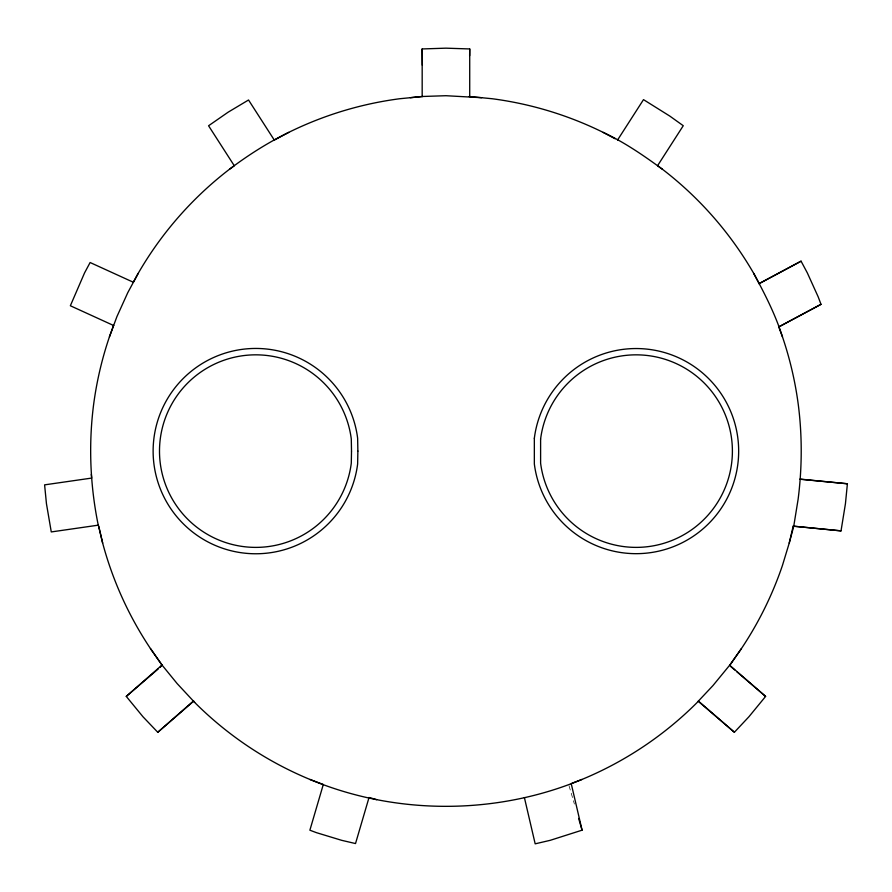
<?xml version="1.0" encoding="UTF-8"?>
<svg xmlns="http://www.w3.org/2000/svg" width="892" height="892" viewBox="0 0 892 892"><rect width="100%" height="100%" fill="white"/><g stroke="black" fill="none" stroke-linecap="round" stroke-linejoin="round"><path stroke-width="0.67" stroke-dasharray="4.46 3.34" d="M569.029 785.763L574.403 804.049"/><path stroke-width="1.34" d="M469.638 55.739L469.716 48.948L445.944 48.168L422.172 48.948L422.172 96.492L410.287 97.696M741.442 648.551L729.567 665.51L741.442 648.551A355.395 355.395 0 0 0 782.474 565.35L789.23 543.094L793.178 526.157L841.033 530.863L845.438 503.701L847.4 483.765L800.113 479.104M789.23 543.094L793.724 526.358L798.128 499.185C802.12 467.854 802.298 436.065 798.295 404.723A355.395 355.395 0 0 0 782.474 336.875C775.449 314.653 764.779 293.847 753.729 273.409A355.395 355.395 0 0 0 662.299 169.157L657.571 165.7L683.261 125.716L669.803 116.083L643.5 99.636L617.532 140.066M369.054 797.448L355.518 843.553L341.658 840.32L316.426 832.66L309.881 830.196L323.305 784.481L309.948 779.452A355.395 355.395 0 0 1 194.646 702.405L177.185 683.629L162.021 665.053L150.447 648.551A355.395 355.395 0 0 1 102.658 543.094L97.808 522.946C90.07 484.088 88.553 444.026 93.593 404.723A355.395 355.395 0 0 1 109.415 336.875L113.574 325.491M109.415 336.875L116.908 316.649L127.79 292.632L138.171 273.409A355.395 355.395 0 0 1 229.601 169.157L234.284 165.745L208.572 125.761L228.118 112.202L248.534 99.993L274.301 140.089L288.763 132.362A355.395 355.395 0 0 1 399.56 98.756L422.708 96.481M138.171 273.409L133.343 282.251L90.114 262.516L84.562 272.896L70.356 305.755L113.674 325.535M765.615 696.407L748.89 716.789L734.395 732.254L698.224 701.268L712.931 685.613L729.656 665.231L765.615 696.407L736.781 671.687M193.609 701.223L157.773 732.276L142.999 716.789L126.274 696.407L162.021 665.053L160.214 667.238M157.773 732.276L193.519 700.922L194.646 702.405M126.274 696.407L158.152 669M229.601 169.157C248.154 155.13 267.879 142.631 288.763 132.362M801.072 261.178L759.081 283.645L801.072 261.178L807.327 272.896L818.209 296.913L821.008 304.328L778.738 326.929L782.474 336.875M778.738 326.929L821.008 304.328M309.948 779.452C395.892 815.355 496.13 815.232 581.952 779.452A355.395 355.395 0 0 0 697.243 702.405L698.436 701.09L734.395 732.254M571.817 783.31L581.952 779.452M571.281 783.901L582.075 830.173L550.23 840.32L535.178 843.832L524.385 797.548M98.477 525.132L51.268 531.933L46.451 503.701L44.6 484.858L91.686 478.079L91.319 474.354M422.172 96.492L445.944 95.712L481.602 97.696M800.091 479.249L847.4 483.765M469.192 96.481L492.339 98.756A355.395 355.395 0 0 1 603.137 132.362C624.266 142.129 643.545 155.453 662.299 169.157M793.178 526.157L841.033 530.863M370.314 797.827L376.614 799.678M603.137 132.362L615.134 138.784M730.593 666.391L734.718 669.925M150.447 648.551L162.266 665.465M753.729 273.409L759.159 283.578M578.618 818.421L582.075 830.173M98.778 526.414L102.658 543.094M422.172 48.948L422.351 65.25M469.716 48.948L469.716 96.492M534.341 438.251L534.341 463.963A102.569 102.569 0 0 0 691.055 537.709A102.569 102.569 0 0 0 691.055 364.505A102.569 102.569 0 0 0 534.341 438.251M540.608 439.042L540.608 463.171A96.28 96.28 0 0 0 687.71 532.401A96.28 96.28 0 0 0 687.71 369.823A96.28 96.28 0 0 0 540.608 439.042M351.515 451.107L351.292 463.171A96.28 96.28 0 0 1 204.179 532.401A96.28 96.28 0 0 1 204.179 369.823A96.28 96.28 0 0 1 351.292 439.042L351.515 451.107M357.87 451.107L357.636 463.974A102.658 102.658 0 0 1 200.778 537.787A102.658 102.658 0 0 1 200.778 364.427A102.658 102.658 0 0 1 357.636 438.24L357.87 451.107"/></g></svg>
